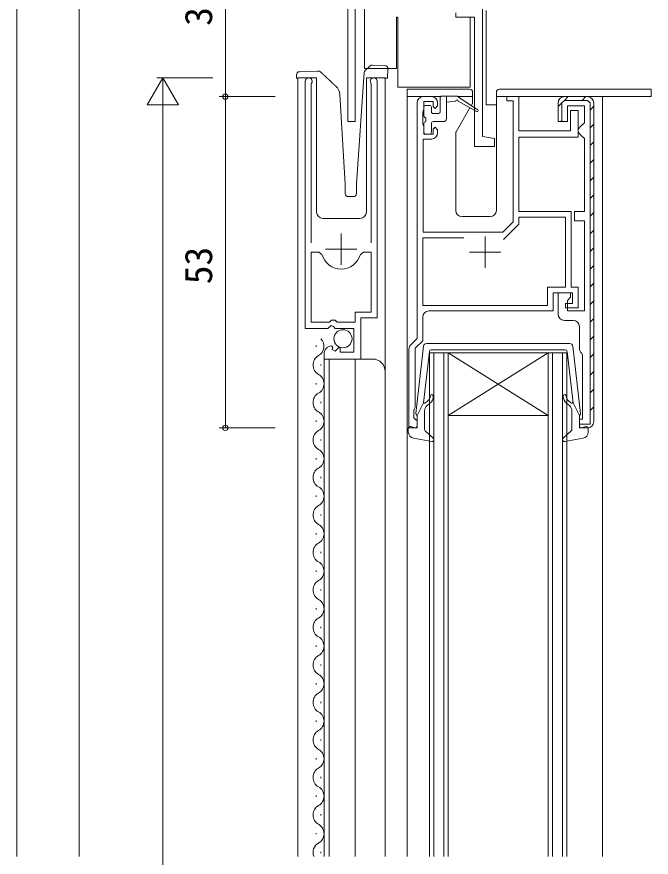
# Model space of a CAD drawing. Units: millimetres, scale not verified. Extents: x -567 to 567, y -403 to 403.
# Drawn here: x -465.7 to -364.1, y -3.9 to 130.6 of the extents above; entities that cross this region are included whole.
import ezdxf
from ezdxf.enums import TextEntityAlignment as Align

# ---------------------------------------------------------------- set-up
doc = ezdxf.new("R2010")
doc.units = ezdxf.units.MM
doc.header["$LTSCALE"] = 2
for name, color, linetype, lineweight in [('0-1_USER1', 2, 'Continuous', 9), ('0-2_YKK_ZWAK', 4, 'Continuous', 9), ('0-4_YKK_12', 3, 'Continuous', 9), ('0-5_YKK_13', 7, 'Continuous', 9), ('0-7_YSS_K', 6, 'Continuous', 9)]:
    doc.layers.add(name, color=color, linetype=linetype, lineweight=lineweight)
doc.styles.add('ＭＳ ゴシック', font='')
doc.styles.get('ＭＳ ゴシック').set_extended_font_data('MS Gothic')

msp = doc.modelspace()

# ---------------------------------------------------------------- linework, layer by layer
at = {"layer": '0-1_USER1'}
for p, q in [((-417.723, 120.803), (-420.723, 120.803)), ((-420.723, 120.803), (-420.723, -3.8)), ((-417.723, 120.803), (-417.723, 99.303)), ((-406.723, 120.803), (-409.723, 120.803)), ((-409.723, 120.803), (-409.723, 99.303)), ((-406.723, 120.803), (-406.723, -3.8)), ((-403.223, 117.8), (-403.223, -3.8)), ((-371.923, 117.8), (-371.923, -3.8)), ((-416.723, 98.303), (-410.723, 98.303)), ((-417.783, 77.753), (-417.783, 77.953)), ((-399.623, 76.8), (-396.623, 76.8)), ((-399.623, -3.8), (-399.623, 76.8)), ((-398.923, 76.8), (-398.923, -3.8)), ((-397.323, -3.8), (-397.323, 76.8)), ((-396.623, 76.8), (-380.623, 76.8)), ((-396.623, 76.8), (-380.623, 66.8)), ((-380.623, 76.8), (-396.623, 66.8)), ((-396.623, 76.8), (-396.623, -3.8)), ((-380.623, 76.8), (-377.623, 76.8)), ((-380.623, -3.8), (-380.623, 76.8)), ((-379.923, 76.8), (-379.923, -3.8)), ((-378.323, -3.8), (-378.323, 76.8)), ((-377.623, 76.8), (-377.623, -3.8)), ((-416.523, 75.803), (-408.723, 75.803)), ((-416.523, 75.803), (-416.523, -3.8)), ((-415.723, 75.803), (-415.723, -3.8)), ((-411.523, 75.803), (-411.523, -3.8)), ((-417.023, 74.753), (-417.023, 74.953)), ((-417.783, 71.753), (-417.783, 71.953)), ((-417.023, 68.753), (-417.023, 68.953)), ((-417.783, 65.753), (-417.783, 65.953)), ((-396.623, 66.8), (-380.623, 66.8)), ((-417.023, 62.753), (-417.023, 62.953)), ((-417.783, 59.753), (-417.783, 59.953)), ((-417.023, 56.753), (-417.023, 56.953)), ((-417.783, 53.753), (-417.783, 53.953)), ((-417.023, 50.753), (-417.023, 50.953)), ((-417.783, 47.753), (-417.783, 47.953)), ((-417.023, 44.753), (-417.023, 44.953)), ((-417.783, 41.753), (-417.783, 41.953)), ((-417.023, 38.753), (-417.023, 38.953)), ((-417.783, 35.753), (-417.783, 35.953)), ((-417.023, 32.753), (-417.023, 32.953)), ((-417.783, 29.753), (-417.783, 29.953)), ((-417.023, 26.753), (-417.023, 26.953)), ((-417.783, 23.753), (-417.783, 23.953)), ((-417.023, 20.753), (-417.023, 20.953)), ((-417.783, 17.753), (-417.783, 17.953)), ((-417.023, 14.753), (-417.023, 14.953)), ((-417.783, 11.753), (-417.783, 11.953)), ((-417.023, 8.753), (-417.023, 8.953)), ((-417.783, 5.753), (-417.783, 5.953)), ((-417.023, 2.753), (-417.023, 2.953)), ((-417.783, -0.247), (-417.783, -0.047)), ((-417.023, -3.247), (-417.023, -3.047))]:
    msp.add_line(p, q, dxfattribs=at)
for centre, radius, start, end in [((-416.723, 99.303), 1, 180, 270), ((-410.723, 99.303), 1, 270, 0), ((-418.242, 77.853), 1.718, 299.20254, 44.29208), ((-416.565, 74.853), 1.718, 119.20254, 240.79746), ((-408.723, 73.803), 2, 0, 90), ((-418.242, 71.853), 1.718, 299.20254, 60.79746), ((-416.565, 68.853), 1.718, 119.20254, 240.79746), ((-418.242, 65.853), 1.718, 299.20254, 60.79746), ((-416.565, 62.853), 1.718, 119.20254, 240.79746), ((-418.242, 59.853), 1.718, 299.20254, 60.79746), ((-416.565, 56.853), 1.718, 119.20254, 240.79746), ((-418.242, 53.853), 1.718, 299.20254, 60.79746), ((-416.565, 50.853), 1.718, 119.20254, 240.79746), ((-418.242, 47.853), 1.718, 299.20254, 60.79746), ((-416.565, 44.853), 1.718, 119.20254, 240.79746), ((-418.242, 41.853), 1.718, 299.20254, 60.79746), ((-416.565, 38.853), 1.718, 119.20254, 240.79746), ((-418.242, 35.853), 1.718, 299.20254, 60.79746), ((-416.565, 32.853), 1.718, 119.20254, 240.79746), ((-418.242, 29.853), 1.718, 299.20254, 60.79746), ((-416.565, 26.853), 1.718, 119.20254, 240.79746), ((-418.242, 23.853), 1.718, 299.20254, 60.79746), ((-416.565, 20.853), 1.718, 119.20254, 240.79746), ((-418.242, 17.853), 1.718, 299.20254, 60.79746), ((-416.565, 14.853), 1.718, 119.20254, 240.79746), ((-418.242, 11.853), 1.718, 299.20254, 60.79746), ((-416.565, 8.853), 1.718, 119.20254, 240.79746), ((-418.242, 5.853), 1.718, 299.20254, 60.79746), ((-416.565, 2.853), 1.718, 119.20254, 240.79746), ((-418.242, -0.147), 1.718, 299.20254, 60.79746), ((-416.565, -3.147), 1.718, 119.20254, 202.33027)]:
    msp.add_arc(centre, radius, start, end, dxfattribs=at)
at = {"layer": '0-2_YKK_ZWAK'}
for p, q in [((-410.023, 133), (-410.023, 122.3)), ((-404.723, 130.5), (-404.923, 130.5)), ((-404.923, 130.5), (-404.923, 122.3)), ((-404.723, 119.3), (-404.723, 130.5)), ((-393.123, 119.3), (-393.123, 130.5)), ((-390.573, 128.504), (-390.573, 131.569)), ((-409.917, 121.99), (-409.141, 122.714)), ((-408.782, 122.848), (-406.761, 122.777)), ((-420.916, 120.772), (-420.934, 121.271)), ((-420.452, 121.788), (-417.596, 121.888)), ((-411.322, 103.82), (-410.075, 121.659)), ((-404.923, 122.3), (-410.023, 122.3)), ((-406.278, 122.26), (-406.331, 120.761)), ((-420.417, 120.789), (-420.317, 120.793)), ((-407.23, 120.793), (-406.83, 120.779)), ((-404.723, 119.3), (-393.123, 119.3)), ((-403.223, 119), (-403.223, 117.8)), ((-403.223, 119), (-400.523, 119)), ((-400.523, 119), (-398.423, 119)), ((-393.223, 119), (-398.423, 119)), ((-392.723, 116.857), (-392.723, 118.5)), ((-388.923, 118.5), (-388.923, 99.6)), ((-375.323, 119), (-388.423, 119)), ((-375.323, 119), (-364.123, 119)), ((-364.123, 119), (-364.123, 117.8)), ((-413.123, 103.803), (-414, 118.133)), ((-403.223, 117.8), (-397.844, 117.8)), ((-397.923, 117.597), (-397.923, 115.4)), ((-397.623, 117.897), (-395.225, 117.897)), ((-396.923, 114.3), (-396.923, 117.897)), ((-395.425, 117.097), (-396.923, 116.897)), ((-392.125, 115.77), (-395.225, 117.897)), ((-395.084, 117.8), (-392.723, 117.8)), ((-395.025, 117.097), (-392.125, 115.424)), ((-388.923, 117.8), (-364.123, 117.8)), ((-400.523, 114.7), (-400.523, 116.1)), ((-400.223, 116.4), (-399.623, 116.4)), ((-399.323, 115.4), (-399.323, 116.1)), ((-395.383, 112.17), (-393.16, 116.021)), ((-392.97, 116.35), (-392.764, 116.707)), ((-400.223, 114.4), (-400.223, 113.8)), ((-399.023, 115.1), (-398.223, 115.1)), ((-400.523, 112.1), (-400.523, 113.5)), ((-399.323, 112.1), (-399.323, 113.5)), ((-399.023, 113.8), (-397.423, 113.8)), ((-399.623, 111.8), (-400.223, 111.8)), ((-395.423, 99.6), (-395.423, 112.02)), ((-413.123, 102.303), (-413.123, 103.803)), ((-411.323, 102.303), (-411.323, 103.785)), ((-412.623, 101.803), (-411.823, 101.803)), ((-389.923, 98.6), (-394.423, 98.6)), ((-377.169, 78.3), (-400.078, 78.3)), ((-400.575, 77.858), (-401.821, 67.117)), ((-399.654, 77.035), (-400.61, 68.8)), ((-399.356, 77.3), (-388.623, 77.3)), ((-377.891, 77.3), (-388.623, 77.3)), ((-377.593, 77.035), (-376.637, 68.8)), ((-376.672, 77.858), (-375.425, 67.117)), ((-401.623, 66.8), (-400.61, 68.8)), ((-400.264, 68.787), (-399.881, 69.108)), ((-399.559, 68.725), (-400.066, 68.3)), ((-377.688, 68.725), (-377.181, 68.3)), ((-376.983, 68.787), (-377.366, 69.108)), ((-375.623, 66.8), (-376.637, 68.8)), ((-400.423, 67.534), (-400.423, 64.532)), ((-376.823, 67.534), (-376.823, 64.532)), ((-401.623, 66.8), (-401.623, 65.1)), ((-375.623, 66.8), (-375.623, 65.1)), ((-403.023, 64.132), (-403.023, 64.7)), ((-402.004, 64.811), (-402.643, 64.989)), ((-375.243, 64.811), (-374.604, 64.989)), ((-374.223, 64.132), (-374.223, 64.7)), ((-400.326, 64.311), (-399.021, 63.122)), ((-376.921, 64.311), (-378.226, 63.122)), ((-402.206, 63.148), (-399.278, 62.605)), ((-375.041, 63.148), (-377.969, 62.605))]:
    msp.add_line(p, q, dxfattribs=at)
for points in [[(-388.92, 116.504), (-390.573, 116.504), (-390.573, 128.504)], [(-417.596, 121.888), (-417.592, 121.888), (-417.588, 121.888), (-417.583, 121.889), (-417.579, 121.889), (-417.575, 121.889), (-417.571, 121.889), (-417.567, 121.889), (-417.563, 121.889), (-417.559, 121.889), (-417.555, 121.89), (-417.551, 121.89), (-417.547, 121.89), (-417.543, 121.89), (-417.54, 121.89), (-417.536, 121.89), (-417.532, 121.89), (-417.529, 121.891), (-417.525, 121.891), (-417.522, 121.891), (-417.519, 121.891), (-417.515, 121.891), (-417.512, 121.891), (-417.509, 121.891), (-417.506, 121.891), (-417.503, 121.891), (-417.501, 121.892), (-417.498, 121.892), (-417.495, 121.892), (-417.493, 121.892), (-417.491, 121.892), (-417.488, 121.892), (-417.486, 121.892), (-417.484, 121.892), (-417.482, 121.892), (-417.48, 121.892), (-417.478, 121.892), (-417.476, 121.892), (-417.474, 121.892), (-417.473, 121.892)], [(-417.473, 121.892), (-417.471, 121.893), (-417.469, 121.893), (-417.468, 121.893), (-417.466, 121.893), (-417.465, 121.893), (-417.463, 121.893), (-417.462, 121.893), (-417.461, 121.893), (-417.46, 121.893), (-417.458, 121.893), (-417.457, 121.893), (-417.456, 121.893), (-417.455, 121.893), (-417.454, 121.893), (-417.453, 121.893), (-417.452, 121.893), (-417.451, 121.893), (-417.45, 121.893), (-417.449, 121.893), (-417.448, 121.893), (-417.447, 121.893), (-417.446, 121.893), (-417.445, 121.893), (-417.444, 121.893), (-417.444, 121.893), (-417.443, 121.894), (-417.442, 121.894)], [(-417.083, 121.76), (-417.063, 121.74), (-417.042, 121.721), (-417.022, 121.702), (-417.001, 121.683), (-416.98, 121.663), (-416.96, 121.644), (-416.939, 121.625), (-416.918, 121.606), (-416.898, 121.586), (-416.877, 121.567), (-416.857, 121.548), (-416.836, 121.529), (-416.815, 121.51), (-416.795, 121.49), (-416.774, 121.471), (-416.754, 121.452), (-416.733, 121.433), (-416.712, 121.414), (-416.692, 121.394), (-416.671, 121.375), (-416.651, 121.356), (-416.63, 121.337), (-416.61, 121.318), (-416.589, 121.299), (-416.569, 121.28), (-416.548, 121.26), (-416.528, 121.241), (-416.507, 121.222), (-416.487, 121.203), (-416.466, 121.184), (-416.446, 121.165), (-416.426, 121.146), (-416.405, 121.127), (-416.385, 121.108), (-416.364, 121.089), (-416.344, 121.07), (-416.324, 121.051), (-416.304, 121.032), (-416.283, 121.013)], [(-420.417, 120.789), (-420.514, 120.786), (-420.608, 120.782), (-420.694, 120.779), (-420.77, 120.777), (-420.832, 120.775), (-420.878, 120.773), (-420.907, 120.772), (-420.916, 120.772)], [(-416.283, 121.013), (-416.263, 120.995), (-416.243, 120.976), (-416.223, 120.957), (-416.203, 120.938), (-416.183, 120.919), (-416.162, 120.901), (-416.142, 120.882), (-416.122, 120.863), (-416.102, 120.845), (-416.083, 120.826), (-416.063, 120.808), (-416.043, 120.789), (-416.023, 120.771), (-416.003, 120.752), (-415.983, 120.734), (-415.964, 120.715), (-415.944, 120.697), (-415.925, 120.679), (-415.905, 120.661), (-415.886, 120.642), (-415.866, 120.624), (-415.847, 120.606), (-415.827, 120.588), (-415.808, 120.57), (-415.789, 120.552), (-415.77, 120.534), (-415.75, 120.517), (-415.731, 120.499), (-415.712, 120.481), (-415.693, 120.463), (-415.675, 120.446), (-415.656, 120.428), (-415.637, 120.411), (-415.618, 120.393), (-415.6, 120.376), (-415.581, 120.359), (-415.563, 120.342), (-415.544, 120.324), (-415.526, 120.307)], [(-415.526, 120.307), (-415.508, 120.29), (-415.49, 120.273), (-415.472, 120.257), (-415.454, 120.24), (-415.436, 120.223), (-415.418, 120.207), (-415.401, 120.19), (-415.383, 120.174), (-415.366, 120.158), (-415.348, 120.142), (-415.331, 120.125), (-415.314, 120.109), (-415.297, 120.094), (-415.28, 120.078), (-415.263, 120.062), (-415.247, 120.047), (-415.23, 120.031), (-415.214, 120.016), (-415.197, 120.001), (-415.181, 119.986), (-415.165, 119.971), (-415.149, 119.956), (-415.134, 119.941), (-415.118, 119.927), (-415.103, 119.912), (-415.087, 119.898), (-415.072, 119.884), (-415.057, 119.87), (-415.043, 119.856), (-415.028, 119.843), (-415.013, 119.829), (-414.999, 119.816), (-414.985, 119.803), (-414.971, 119.79), (-414.957, 119.777), (-414.944, 119.764), (-414.93, 119.752), (-414.917, 119.739), (-414.904, 119.727)], [(-414.904, 119.727), (-414.891, 119.715), (-414.878, 119.703), (-414.866, 119.692), (-414.854, 119.68), (-414.842, 119.669), (-414.83, 119.659), (-414.819, 119.648), (-414.808, 119.638), (-414.797, 119.628), (-414.787, 119.618), (-414.777, 119.608), (-414.767, 119.599), (-414.757, 119.591), (-414.748, 119.582), (-414.74, 119.574), (-414.731, 119.566), (-414.724, 119.559), (-414.716, 119.552), (-414.709, 119.545), (-414.703, 119.539), (-414.696, 119.534), (-414.691, 119.528), (-414.685, 119.523), (-414.68, 119.518), (-414.675, 119.514), (-414.671, 119.51), (-414.667, 119.506), (-414.663, 119.503), (-414.66, 119.499), (-414.656, 119.496), (-414.653, 119.493), (-414.65, 119.49), (-414.647, 119.488), (-414.644, 119.485), (-414.642, 119.483), (-414.639, 119.48), (-414.637, 119.478), (-414.635, 119.476), (-414.632, 119.474)], [(-406.331, 120.761), (-406.34, 120.761), (-406.369, 120.762), (-406.415, 120.764), (-406.477, 120.766), (-406.553, 120.769), (-406.639, 120.772), (-406.733, 120.775), (-406.83, 120.779)]]:
    msp.add_lwpolyline(points, dxfattribs=at)
msp.add_circle((-413.49, 79.053), 1.45, dxfattribs=at)
for centre, radius, start, end in [((-408.8, 122.348), 0.5, 88, 133), ((-406.778, 122.278), 0.5, 358, 88), ((-420.434, 121.289), 0.5, 92, 182), ((-417.424, 121.394), 0.5, 47, 92), ((-409.576, 121.624), 0.5, 133, 176), ((-415.996, 118.011), 2, 3.5, 47), ((-393.223, 118.5), 0.5, 0, 90), ((-388.423, 118.5), 0.5, 90, 180), ((-397.623, 117.597), 0.3, 90, 180), ((-395.225, 117.097), 0.2, 0, 180), ((-400.223, 116.1), 0.3, 90, 180), ((-399.623, 116.1), 0.3, 0, 90), ((-393.023, 116.857), 0.3, 330, 0), ((-392.025, 115.597), 0.2, 240.01406, 120.01406), ((-400.223, 114.7), 0.3, 180, 270), ((-399.023, 115.4), 0.3, 180, 270), ((-398.223, 115.4), 0.3, 270, 0), ((-400.223, 113.5), 0.3, 90, 180), ((-399.023, 113.5), 0.3, 90, 180), ((-397.423, 114.3), 0.5, 270, 0), ((-400.223, 112.1), 0.3, 180, 270), ((-399.623, 112.1), 0.3, 270, 0), ((-395.123, 112.02), 0.3, 150, 180), ((-410.823, 103.785), 0.5, 176, 180), ((-412.623, 102.303), 0.5, 180, 270), ((-411.823, 102.303), 0.5, 270, 0), ((-394.423, 99.6), 1, 180, 270), ((-389.923, 99.6), 1, 270, 0), ((-400.078, 77.8), 0.5, 90, 173.37911), ((-377.169, 77.8), 0.5, 6.62089, 90), ((-399.356, 77), 0.3, 90, 173.37911), ((-377.891, 77), 0.3, 6.62089, 90), ((-399.273, 69.874), 0.25, 0, 180), ((-377.973, 69.874), 0.25, 0, 180), ((-400.392, 68.94), 0.2, 173.37911, 310.00001), ((-400.523, 69.874), 1, 310.00001, 0), ((-400.523, 69.874), 1.5, 310.00001, 0), ((-376.723, 69.874), 1.5, 180, 229.99999), ((-376.723, 69.874), 1, 180, 229.99999), ((-376.854, 68.94), 0.2, 229.99999, 6.62089), ((-399.423, 67.534), 1, 130.00001, 180), ((-377.823, 67.534), 1, 0, 49.99999), ((-401.523, 67.083), 0.3, 173.37911, 250.52878), ((-375.723, 67.083), 0.3, 289.47122, 6.62089), ((-402.723, 64.7), 0.3, 74.43464, 180), ((-401.923, 65.1), 0.3, 254.43464, 0), ((-375.323, 65.1), 0.3, 180, 285.56536), ((-374.523, 64.7), 0.3, 0, 105.56536), ((-402.023, 64.132), 1, 180, 259.48786), ((-400.123, 64.532), 0.3, 180, 227.64469), ((-377.123, 64.532), 0.3, 312.35531, 0), ((-375.223, 64.132), 1, 280.51214, 0), ((-399.223, 62.9), 0.3, 259.48786, 47.64469), ((-378.023, 62.9), 0.3, 132.35531, 280.51214)]:
    msp.add_arc(centre, radius, start, end, dxfattribs=at)
at = {"layer": '0-4_YKK_12'}
for p, q in [((-465.726, 181.5), (-465.726, -3.8)), ((-455.726, 171.5), (-455.726, -3.8))]:
    msp.add_line(p, q, dxfattribs=at)
at = {"layer": '0-5_YKK_13'}
for p, q in [((-400.623, 117.8), (-399.323, 117.8)), ((-378.028, 117.2), (-377.428, 117.8)), ((-374.323, 117.8), (-378.023, 117.8)), ((-378.023, 117.2), (-374.323, 117.2)), ((-375.199, 117.2), (-374.599, 117.8)), ((-374.323, 117.2), (-373.923, 116.8)), ((-401.623, 79.1), (-401.623, 116.8)), ((-379.023, 116.204), (-378.423, 116.804)), ((-373.923, 116.8), (-373.923, 65.4)), ((-373.923, 115.647), (-373.323, 116.247)), ((-373.323, 65.8), (-373.323, 116.8)), ((-378.594, 113.805), (-378.423, 113.976)), ((-373.923, 112.819), (-373.323, 113.419)), ((-373.923, 109.99), (-373.323, 110.59)), ((-373.923, 107.162), (-373.323, 107.762)), ((-373.923, 104.334), (-373.323, 104.934)), ((-373.923, 101.505), (-373.323, 102.105)), ((-373.923, 98.677), (-373.323, 99.277)), ((-413.773, 90.903), (-413.773, 95.903)), ((-373.923, 95.848), (-373.323, 96.448)), ((-394.122, 95.2), (-400.723, 95.2)), ((-390.723, 95.4), (-390.723, 90.4)), ((-418.573, 92.903), (-418.573, 81.703)), ((-416.273, 93.403), (-411.273, 93.403)), ((-393.223, 92.9), (-388.223, 92.9)), ((-373.923, 93.02), (-373.323, 93.62)), ((-373.923, 90.191), (-373.323, 90.791)), ((-373.923, 87.363), (-373.323, 87.963)), ((-373.923, 84.535), (-373.323, 85.135)), ((-373.923, 81.706), (-373.323, 82.306)), ((-378.023, 82), (-376.623, 82)), ((-375.623, 81), (-375.623, 77.5)), ((-373.923, 78.878), (-373.323, 79.478)), ((-402.631, 78.093), (-401.623, 79.1)), ((-373.923, 76.049), (-373.323, 76.649)), ((-373.923, 73.221), (-373.323, 73.821)), ((-373.923, 70.392), (-373.323, 70.992)), ((-373.923, 67.564), (-373.323, 68.164))]:
    msp.add_line(p, q, dxfattribs=at)
for points in [[(-411.523, 132.3), (-411.523, 113.8), (-412.723, 113.8), (-412.723, 155.5)], [(-391.123, 132.6), (-391.123, 111.435), (-389.223, 111.1), (-389.223, 109.8), (-392.423, 109.8), (-392.423, 130.5), (-395.423, 130.5), (-395.423, 131.2)], [(-415.342, 77.902), (-415.13, 77.651), (-415.216, 77.332), (-414.747, 77.062), (-414.17, 77.639), (-413.923, 77.537), (-413.923, 76.903), (-411.723, 76.903), (-411.723, 80.703), (-414.723, 80.703), (-415.023, 81.003), (-415.352, 81.156), (-415.892, 80.703), (-419.523, 80.703), (-419.523, 120.253)], [(-418.52, 119.941), (-418.573, 119.771), (-418.573, 94.403)], [(-408.023, 120.253), (-408.023, 82.403), (-410.623, 82.403), (-410.623, 75.803), (-416.523, 75.803), (-416.523, 76.607)], [(-408.973, 94.403), (-408.973, 119.771), (-409.026, 119.941)], [(-398.323, 116.8), (-398.323, 116.3), (-398.723, 115.9), (-399.023, 116.2), (-399.023, 117), (-400.523, 117), (-400.523, 115.8), (-400.623, 115.576), (-400.723, 115.353), (-400.723, 113.447), (-400.623, 113.224), (-400.523, 113), (-400.523, 111.8), (-399.023, 111.8), (-399.023, 112.6), (-398.723, 112.9), (-398.323, 112.5), (-398.323, 112)], [(-399.323, 111), (-400.623, 111), (-400.623, 96.1), (-387.896, 96.1), (-386.223, 97.773), (-386.223, 117.1), (-387.223, 117.1), (-387.223, 117.8), (-385.323, 117.8), (-385.323, 112.3), (-377.023, 112.3), (-377.023, 115.6), (-375.823, 115.6), (-375.823, 111.3), (-385.323, 111.3), (-385.323, 99.4), (-376.923, 99.4), (-376.923, 87.3), (-375.823, 87.3), (-375.823, 84), (-377.823, 84), (-377.823, 84.7), (-376.723, 84.7), (-376.723, 86.4), (-379.823, 86.4), (-379.823, 83.5), (-399.723, 83.5)], [(-378.523, 113.8), (-378.423, 113.8), (-378.423, 116.8), (-378.023, 117.2)], [(-379.023, 116.8), (-379.023, 113.8), (-377.523, 113.8), (-377.523, 116.3), (-374.823, 116.3), (-374.823, 113.6), (-375.323, 113.1), (-375.823, 112.6), (-375.823, 112.1), (-375.323, 111.6), (-374.823, 111.1), (-374.823, 99.4), (-376.423, 99.4), (-376.423, 97.9), (-374.823, 97.9), (-374.823, 83.5), (-377.523, 83.5), (-377.523, 85.2), (-377.023, 85.7), (-377.023, 86.4), (-379.023, 86.4), (-379.023, 83)], [(-373.923, 116.8), (-373.923, 65.4), (-375.623, 65.4), (-375.623, 65.3)], [(-394.122, 95.2), (-400.723, 95.2), (-400.723, 84.4), (-380.723, 84.4), (-380.723, 87.3), (-377.823, 87.3), (-377.823, 98.5), (-385.323, 98.5), (-385.323, 97.4), (-387.784, 94.94)], [(-418.573, 92.903), (-418.573, 81.703), (-415.623, 81.703), (-415.323, 82.003), (-414.723, 82.003), (-414.423, 81.703), (-411.523, 81.703), (-411.523, 83.303), (-408.973, 83.303), (-408.973, 92.903), (-410.211, 92.903), (-410.693, 92.538)], [(-416.854, 92.538), (-417.336, 92.903), (-418.573, 92.903)], [(-400.723, 82.5), (-400.723, 78.727), (-401.923, 77.527), (-401.923, 68.1), (-402.023, 67.876), (-402.123, 67.653), (-402.123, 66.4), (-401.923, 66.2), (-401.623, 65.9), (-401.623, 64.8), (-402.923, 64.8), (-402.923, 77.386)], [(-375.239, 76.712), (-375.123, 76.475), (-375.123, 66.2), (-375.623, 66.2), (-375.623, 64.8), (-374.323, 64.8)]]:
    msp.add_lwpolyline(points, dxfattribs=at)
for centre, radius, start, end in [((-418.973, 120.253), 0.55, 325.4397, 180.00002), ((-408.573, 120.253), 0.55, 359.99998, 214.5603), ((-400.623, 116.8), 1, 90.00001, 179.99999), ((-399.323, 116.8), 1, 0.00001, 89.99999), ((-378.023, 116.8), 1, 90.00001, 179.99999), ((-374.323, 116.8), 1, 0.00001, 89.99999), ((-399.323, 112), 1, 270.00001, 359.99999), ((-413.773, 93.403), 3.2, 195.68036, 344.31964), ((-399.723, 82.5), 1, 90.00001, 179.99999), ((-378.023, 83), 1, 180.00001, 269.99999), ((-376.623, 81), 1, 0.00001, 89.99999), ((-401.923, 77.386), 1, 135.00003, 180.00002), ((-415.223, 76.607), 1.3, 95.2159, 180.00002), ((-374.623, 77.5), 1, 179.99996, 232.02012), ((-374.323, 65.8), 1, 270.00001, 359.99999)]:
    msp.add_arc(centre, radius, start, end, dxfattribs=at)
at = {"layer": '0-7_YSS_K'}
for p, q in [((-432.323, 155.5), (-432.323, 117.8)), ((-442.323, 120.803), (-444.823, 116.473)), ((-434.323, 120.803), (-443.323, 120.803)), ((-442.323, 120.803), (-439.823, 116.473)), ((-442.323, 120.803), (-442.323, 112.143)), ((-424.323, 117.8), (-433.323, 117.8)), ((-424.323, 117.8), (-433.323, 117.8)), ((-432.323, 117.8), (-432.323, 64.8)), ((-444.823, 116.473), (-439.823, 116.473)), ((-442.323, -161.397), (-442.323, 115.803)), ((-424.323, 64.8), (-433.323, 64.8))]:
    msp.add_line(p, q, dxfattribs=at)
for centre in [(-432.323, 117.8), (-432.323, 117.8), (-432.323, 64.8)]:
    msp.add_circle(centre, 0.425, dxfattribs=at)

# ---------------------------------------------------------------- texts
at = {"layer": '0-7_YSS_K', "style": 'ＭＳ ゴシック'}
for s, p in [('37.7', (-433.123, 129.13)), ('53', (-433.123, 87.78))]:
    msp.add_text(s, height=4.399, rotation=90, dxfattribs=at).set_placement(p, align=Align.BOTTOM_LEFT)

doc.saveas('drawing.dxf')
